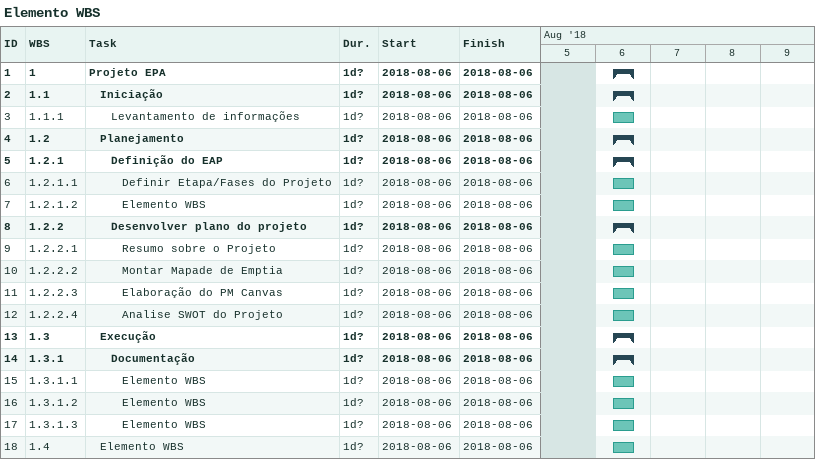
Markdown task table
Elemento WBS

| ID | WBS | Task | Duration | Start | Finish |
|---|---|---|---|---|---|
| 1 | 1 | **Projeto EPA** | 1d? | 2018-08-06 | 2018-08-06 |
| 2 | 1.1 | **Iniciação** | 1d? | 2018-08-06 | 2018-08-06 |
| 3 | 1.1.1 | Levantamento de informações | 1d? | 2018-08-06 | 2018-08-06 |
| 4 | 1.2 | **Planejamento** | 1d? | 2018-08-06 | 2018-08-06 |
| 5 | 1.2.1 | **Definição do EAP** | 1d? | 2018-08-06 | 2018-08-06 |
| 6 | 1.2.1.1 | Definir Etapa/Fases do Projeto | 1d? | 2018-08-06 | 2018-08-06 |
| 7 | 1.2.1.2 | Elemento WBS | 1d? | 2018-08-06 | 2018-08-06 |
| 8 | 1.2.2 | **Desenvolver plano do projeto** | 1d? | 2018-08-06 | 2018-08-06 |
| 9 | 1.2.2.1 | Resumo sobre o Projeto | 1d? | 2018-08-06 | 2018-08-06 |
| 10 | 1.2.2.2 | Montar Mapade de Emptia | 1d? | 2018-08-06 | 2018-08-06 |
| 11 | 1.2.2.3 | Elaboração do PM Canvas | 1d? | 2018-08-06 | 2018-08-06 |
| 12 | 1.2.2.4 | Analise SWOT do Projeto | 1d? | 2018-08-06 | 2018-08-06 |
| 13 | 1.3 | **Execução** | 1d? | 2018-08-06 | 2018-08-06 |
| 14 | 1.3.1 | **Documentação** | 1d? | 2018-08-06 | 2018-08-06 |
| 15 | 1.3.1.1 | Elemento WBS | 1d? | 2018-08-06 | 2018-08-06 |
| 16 | 1.3.1.2 | Elemento WBS | 1d? | 2018-08-06 | 2018-08-06 |
| 17 | 1.3.1.3 | Elemento WBS | 1d? | 2018-08-06 | 2018-08-06 |
| 18 | 1.4 | Elemento WBS | 1d? | 2018-08-06 | 2018-08-06 |
